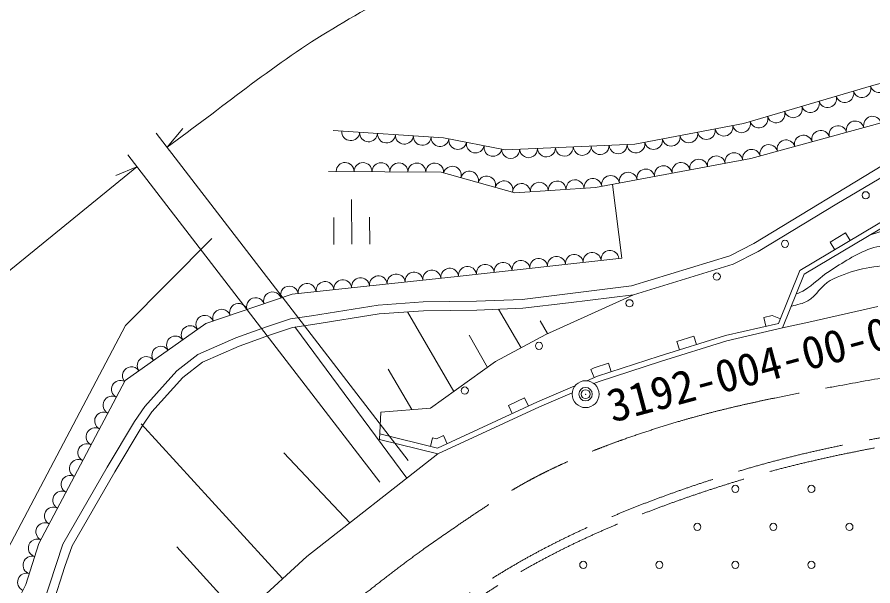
# Model space of a CAD drawing. Units: millimetres, scale not verified. Extents: x 40000 to 680003, y 20000 to 380002.
# Drawn here: x 100484 to 148236, y 284375 to 316110 of the extents above; entities that cross this region are included whole.
import ezdxf
from ezdxf.enums import TextEntityAlignment as Align

# ---------------------------------------------------------------- set-up
doc = ezdxf.new("R2010")
doc.units = ezdxf.units.MM
doc.header["$LTSCALE"] = 1000
doc.header["$PDMODE"] = 32
doc.header["$PDSIZE"] = 500
doc.linetypes.add('CHAIN', pattern=[18.5, 12, -1.5, 3.5, -1.5])
doc.linetypes.add('DASHED', pattern=[7.5, 6, -1.5])
for name, color, linetype, lineweight in [('M-BGD', 7, 'Continuous', 13), ('M-BGD-OTRS1', 7, 'DASHED', 13), ('M-BMK', 2, 'CHAIN', 13), ('M-BMK-SRVR', 3, 'Continuous', 13), ('M-STR-HTXT', 7, 'Continuous', 13)]:
    doc.layers.add(name, color=color, linetype=linetype, lineweight=lineweight)
doc.styles.add('ＭＳ ゴシック', font='')
doc.styles.get('ＭＳ ゴシック').set_extended_font_data('MS Gothic')

# ---------------------------------------------------------------- blocks, each defined once
blk = doc.blocks.new('仮想点')
at = {"color": 3, "linetype": 'Continuous', "lineweight": 13}
for radius in [1, 0.5]:
    blk.add_circle((0, 0), radius, dxfattribs=at)
at = {"color": 3}
blk.add_point((0, 0), dxfattribs=at)

msp = doc.modelspace()

# ---------------------------------------------------------------- linework, layer by layer
at = {"layer": 'M-BGD'}
for p, q in [((148159, 312281), (155613, 314334)), ((141018, 310183), (148159, 312281)), ((146222, 305700), (156936, 312025)), ((141592, 303470), (154987, 311616)), ((150078, 310585), (141419, 308219)), ((134947, 309023), (141018, 310183)), ((118120, 309782), (124279, 309380)), ((144168, 301968), (157429, 309907)), ((144409, 301763), (157531, 309619)), ((124279, 309380), (127716, 308710)), ((127716, 308710), (134947, 309023)), ((141419, 308219), (132760, 306612)), ((124146, 307461), (117852, 307505)), ((128252, 306300), (124146, 307461)), ((132760, 306612), (128252, 306300)), ((134225, 302666), (133701, 306775)), ((119157, 303436), (119146, 305936)), ((141836, 303033), (146222, 305700)), ((118150, 304932), (118157, 303432)), ((120150, 304940), (120157, 303440)), ((106532, 298900), (111352, 303765)), ((145849, 303557), (146707, 304071)), ((146707, 304071), (146964, 303642)), ((140254, 302788), (141592, 303470)), ((146106, 303128), (145849, 303557)), ((134769, 301114), (140254, 302788)), ((140442, 302323), (141836, 303033)), ((125031, 301639), (134225, 302666)), ((134874, 300623), (140442, 302323)), ((142974, 299023), (144168, 301968)), ((115836, 300657), (125031, 301639)), ((143193, 298766), (144409, 301763)), ((131194, 300665), (134769, 301114)), ((111015, 299006), (115836, 300657)), ((126125, 300256), (128659, 300362)), ((128659, 300362), (131194, 300665)), ((129979, 298404), (134874, 300623)), ((131256, 300169), (134874, 300623)), ((116908, 299448), (120628, 300044)), ((120628, 300044), (123135, 300230)), ((123135, 300230), (126125, 300256)), ((128699, 299863), (131254, 300169)), ((144658, 299083), (148521, 299970)), ((115736, 299275), (116908, 299448)), ((116984, 298954), (120686, 299547)), ((120686, 299547), (123155, 299730)), ((124856, 295229), (122265, 299664)), ((123155, 299730), (126138, 299756)), ((126138, 299756), (128699, 299863)), ((128608, 297661), (127354, 299807)), ((142149, 299347), (142608, 299453)), ((142608, 299453), (142611, 299459)), ((142611, 299459), (143075, 299271)), ((106507, 295837), (111015, 299006)), ((114404, 298835), (115736, 299275)), ((115852, 298787), (116984, 298954)), ((130081, 298460), (129666, 299170)), ((140007, 298345), (142974, 299023)), ((142260, 298860), (142149, 299347)), ((144658, 299083), (143193, 298766)), ((98899, 284438), (106532, 298900)), ((112680, 298212), (114404, 298835)), ((114567, 298363), (115852, 298787)), ((122235, 290380), (115978, 298828)), ((140085, 298055), (143193, 298766)), ((110576, 297293), (112680, 298212)), ((112866, 297748), (114567, 298363)), ((126735, 296569), (125700, 298356)), ((127182, 296887), (129979, 298404)), ((136302, 297184), (140007, 298345)), ((136393, 296899), (140085, 298055)), ((137292, 298018), (138246, 298317)), ((137441, 297541), (137292, 298018)), ((138246, 298317), (138395, 297840)), ((110834, 296860), (112866, 297748)), ((109389, 296368), (110576, 297293)), ((132865, 296069), (136302, 297184)), ((109731, 296001), (110834, 296860)), ((123551, 294298), (127182, 296887)), ((132689, 296537), (133479, 296793)), ((132970, 295787), (136393, 296899)), ((133479, 296793), (133633, 296318)), ((107613, 294392), (109389, 296368)), ((122501, 294208), (121186, 296459)), ((132281, 295820), (132865, 296069)), ((132492, 296453), (132689, 296537)), ((132688, 295993), (132492, 296453)), ((101687, 286731), (106507, 295837)), ((108006, 294082), (109731, 296001)), ((132671, 295660), (132970, 295787)), ((129517, 294640), (131611, 295534)), ((129639, 294366), (131457, 295142)), ((123938, 292051), (129517, 294640)), ((127898, 294440), (128805, 294861)), ((128805, 294861), (129016, 294407)), ((107032, 293551), (107613, 294392)), ((120784, 294060), (123551, 294298)), ((123968, 291735), (129639, 294366)), ((128109, 293987), (127898, 294440)), ((107453, 293281), (108006, 294082)), ((120709, 292549), (120784, 294060)), ((105513, 290999), (107032, 293551)), ((105944, 290746), (107453, 293281)), ((115296, 284778), (107410, 293419)), ((120724, 292855), (123938, 292051)), ((123888, 292579), (124270, 292757)), ((124270, 292757), (124480, 292303)), ((120709, 292549), (123968, 291735)), ((123548, 292149), (123669, 292634)), ((123669, 292634), (123888, 292579)), ((119045, 287887), (115373, 291804)), ((123968, 291735), (116657, 286020)), ((103028, 286704), (105513, 290999)), ((103554, 286614), (105944, 290746)), ((100972, 284455), (101687, 286731)), ((101290, 281350), (103028, 286704)), ((103151, 285464), (103554, 286614)), ((112964, 282650), (109395, 286559)), ((116657, 286020), (110527, 280426)), ((101730, 281086), (103151, 285464)), ((99812, 282134), (100972, 284455))]:
    msp.add_line(p, q, dxfattribs=at)
for centre in [(147836, 306169), (143331, 303460), (139526, 301634), (134656, 300143), (129604, 297769), (125464, 295273), (140562, 289788), (144805, 289788), (138441, 287666), (142683, 287666), (146926, 287666), (132077, 285545), (136319, 285545), (140562, 285545), (144805, 285545)]:
    msp.add_circle(centre, 200, dxfattribs=at)
for centre, radius, start, end in [((148590, 312400), 500, 195.5024, 15.4018), ((146668, 311843), 500, 196.3701, 16.3701), ((147628, 312125), 500, 196.3701, 16.3701), ((144750, 311280), 500, 196.3701, 16.3701), ((145709, 311561), 500, 196.3701, 16.3701), ((143790, 310998), 500, 196.3701, 16.3701), ((141871, 310434), 500, 196.3701, 16.3701), ((142831, 310716), 500, 196.3701, 16.3701), ((148218, 310077), 500, 15.2801, 195.2801), ((139927, 309975), 500, 190.823, 10.823), ((140909, 310162), 500, 190.7954, 15.1735), ((146289, 309550), 500, 15.2801, 195.2801), ((147254, 309813), 500, 15.2801, 195.2801), ((119099, 309718), 500, 176.2686, 356.2686), ((120097, 309653), 500, 176.2686, 356.2686), ((121095, 309588), 500, 176.2686, 356.2686), ((122093, 309522), 500, 176.2686, 356.2686), ((123091, 309457), 500, 176.2686, 356.2686), ((136980, 309411), 500, 190.823, 10.823), ((137963, 309599), 500, 190.823, 10.823), ((138945, 309787), 500, 190.823, 10.823), ((144360, 309023), 500, 15.2801, 195.2801), ((145325, 309286), 500, 15.2801, 195.2801), ((124088, 309392), 500, 176.1875, 351.8463), ((125074, 309225), 500, 168.9765, 348.9765), ((126055, 309034), 500, 168.9765, 348.9765), ((133019, 308939), 500, 182.4742, 2.4742), ((134018, 308983), 500, 182.4742, 2.4742), ((135016, 309036), 500, 183.6053, 10.8625), ((135998, 309224), 500, 190.823, 10.823), ((142431, 308496), 500, 15.2801, 195.2801), ((143395, 308759), 500, 15.2801, 195.2801), ((127037, 308843), 500, 168.9765, 348.9765), ((128025, 308721), 498, 176.9483, 2.8284), ((129023, 308767), 500, 182.4742, 2.4742), ((130022, 308810), 500, 182.4742, 2.4742), ((131021, 308853), 500, 182.4742, 2.4742), ((132020, 308896), 500, 182.4742, 2.4742), ((140484, 308046), 500, 10.5126, 190.5126), ((141466, 308232), 500, 15.2706, 190.984), ((138517, 307681), 500, 10.5126, 190.5126), ((139500, 307863), 500, 10.5126, 190.5126), ((118787, 307499), 500, 359.5937, 179.5936), ((119787, 307491), 500, 359.5937, 179.5936), ((120787, 307484), 500, 359.5937, 179.5936), ((121787, 307477), 500, 359.5937, 179.5936), ((122787, 307470), 500, 359.5937, 179.5936), ((123785, 307467), 498, 354.8025, 180.0665), ((124763, 307286), 500, 344.2192, 164.2192), ((135567, 307133), 500, 10.5126, 190.5126), ((136551, 307316), 500, 10.5126, 190.5126), ((137534, 307498), 500, 10.5126, 190.5126), ((125725, 307014), 500, 344.2192, 164.2192), ((126687, 306742), 500, 344.2192, 164.2192), ((132615, 306603), 500, 8.5649, 184.0162), ((133601, 306769), 500, 10.5126, 190.5126), ((134584, 306951), 500, 10.5126, 190.5126), ((127650, 306470), 500, 344.2192, 164.2192), ((128628, 306332), 497, 3.2486, 179.7798), ((129623, 306395), 500, 3.9646, 183.9647), ((130621, 306464), 500, 3.9646, 183.9647), ((131618, 306533), 500, 3.9646, 183.9647), ((130585, 302259), 500, 6.3707, 186.3707), ((131579, 302370), 500, 6.3707, 186.3707), ((132573, 302481), 500, 6.3707, 186.3707), ((133567, 302592), 500, 6.3707, 186.3707), ((126610, 301816), 500, 6.3707, 186.3707), ((127604, 301926), 500, 6.3707, 186.3707), ((128598, 302037), 500, 6.3707, 186.3707), ((129592, 302148), 500, 6.3707, 186.3707), ((122633, 301383), 500, 6.0959, 186.0959), ((123628, 301489), 500, 6.0959, 186.0959), ((124622, 301596), 500, 6.1448, 186.096), ((125616, 301705), 500, 6.3707, 186.3707), ((117662, 300852), 500, 6.0959, 186.0959), ((118656, 300958), 500, 6.0959, 186.0959), ((119650, 301065), 500, 6.0959, 186.0959), ((120645, 301171), 500, 6.0959, 186.0959), ((121639, 301277), 500, 6.0959, 186.0959), ((115679, 300605), 499, 10.1061, 199.113), ((116667, 300746), 500, 6.0959, 186.0959), ((113789, 299956), 500, 18.9111, 198.9111), ((114735, 300280), 500, 18.9111, 198.9111), ((112843, 299632), 500, 18.9111, 198.9111), ((110958, 298967), 499, 20.9955, 215.2433), ((111897, 299308), 500, 18.9111, 198.9111), ((110141, 298391), 500, 35.1061, 215.1061), ((109323, 297816), 500, 35.1061, 215.1061), ((108505, 297241), 500, 35.1061, 215.1061), ((107687, 296666), 500, 35.1061, 215.1061), ((106865, 296101), 498, 33.9296, 219.2979), ((106246, 295344), 500, 62.1027, 242.1027), ((105778, 294460), 500, 62.1027, 242.1027), ((105310, 293576), 500, 62.1027, 242.1027), ((104843, 292692), 500, 62.1027, 242.1027), ((104375, 291809), 500, 62.1027, 242.1027), ((103907, 290925), 500, 62.1027, 242.1027), ((103439, 290041), 500, 62.1027, 242.1027), ((102971, 289157), 500, 62.1027, 242.1027), ((102503, 288273), 500, 62.1027, 242.1027), ((102035, 287390), 500, 62.1027, 242.1027), ((101608, 286488), 499, 67.2595, 252.7775), ((101311, 285534), 500, 72.582, 252.582), ((101011, 284581), 499, 72.4903, 245.9265)]:
    msp.add_arc(centre, radius, start, end, dxfattribs=at)
for points, knots in [([(147999, 303912), (148297, 304026), (148607, 304109), (148901, 304232), (149457, 304466), (150007, 304722), (150528, 305026), (150951, 305273), (151269, 305718), (151738, 305859), (152042, 305950), (152378, 305783), (152690, 305839), (154223, 306116), (155524, 307180), (157034, 307565), (157673, 307728), (158340, 307763), (158998, 307803), (159493, 307833), (159997, 307724), (160486, 307803), (161270, 307930), (161962, 308439), (162748, 308557), (163271, 308635), (163822, 308386), (164335, 308517), (164742, 308622), (165029, 309011), (165426, 309152), (166302, 309464), (167265, 309438), (168183, 309588), (168924, 309710), (169673, 309795), (170405, 309965), (171171, 310144), (171888, 310530), (172666, 310640), (173406, 310745), (174163, 310562), (174908, 310620), (175837, 310692), (176749, 310909), (177666, 311076), (178767, 311277), (179842, 311654), (180959, 311731), (181639, 311778), (182321, 311577), (183002, 311612), (184240, 311675), (185493, 311826), (186672, 312207), (186953, 312298), (187189, 312499), (187465, 312604), (188265, 312906), (189098, 313144), (189945, 313258), (190541, 313339), (191150, 313237), (191750, 313278), (192635, 313339), (193553, 313320), (194389, 313616), (194579, 313683), (194710, 313880), (194905, 313933), (196002, 314233), (197179, 313896), (198317, 313873), (198899, 313862), (199493, 313714), (200062, 313834), (200169, 313856), (200261, 313926), (200360, 313973)], [0, 0, 0, 0, 1, 1, 1, 2, 2, 2, 3, 3, 3, 4, 4, 4, 5, 5, 5, 6, 6, 6, 7, 7, 7, 8, 8, 8, 9, 9, 9, 10, 10, 10, 11, 11, 11, 12, 12, 12, 13, 13, 13, 14, 14, 14, 15, 15, 15, 16, 16, 16, 17, 17, 17, 18, 18, 18, 19, 19, 19, 20, 20, 20, 21, 21, 21, 22, 22, 22, 23, 23, 23, 24, 24, 24, 25, 25, 25, 26, 26, 26, 26]), ([(143978, 300661), (144128, 300734), (144286, 300792), (144428, 300880), (144916, 301180), (145316, 301608), (145796, 301921), (146537, 302403), (147290, 302890), (148117, 303201), (148555, 303365), (149055, 303320), (149486, 303498), (149791, 303625), (150007, 303926), (150319, 304034), (150931, 304245), (151616, 304100), (152253, 304212), (153102, 304362), (153914, 304673), (154753, 304867), (155197, 304969), (155638, 305107), (156092, 305135), (156479, 305158), (156865, 305032), (157253, 305046), (157924, 305070), (158600, 305161), (159246, 305343), (159858, 305516), (160384, 305940), (161002, 306087), (161447, 306193), (161917, 306118), (162371, 306176), (162631, 306210), (162884, 306292), (163144, 306325), (163450, 306364), (163761, 306344), (164067, 306385), (164618, 306457), (165150, 306657), (165703, 306712), (165911, 306733), (166124, 306673), (166328, 306712), (166643, 306773), (166914, 306978), (167221, 307069), (167861, 307258), (168542, 307277), (169185, 307456), (170303, 307767), (171348, 308307), (172458, 308646), (173240, 308885), (174037, 309078), (174839, 309241), (176462, 309572), (178094, 309935), (179749, 310015), (180245, 310039), (180747, 309840), (181236, 309926), (181534, 309978), (181777, 310206), (182070, 310283), (183459, 310649), (184921, 310658), (186355, 310759), (186691, 310783), (187046, 310683), (187366, 310789), (187826, 310941), (188119, 311414), (188556, 311622), (189013, 311839), (189522, 311924), (190015, 312038), (190505, 312152), (191007, 312217), (191502, 312306), (192266, 312444), (193022, 312642), (193794, 312723), (194149, 312760), (194508, 312732), (194865, 312753), (195799, 312805), (196727, 312944), (197662, 312991), (198286, 313022), (198912, 313015), (199537, 313020), (199953, 313024), (200371, 313044), (200786, 313020), (201394, 312986), (201998, 312733), (202602, 312812), (202950, 312858), (203271, 313037), (203584, 313199), (203889, 313357), (204159, 313576), (204447, 313764)], [0, 0, 0, 0, 1, 1, 1, 2, 2, 2, 3, 3, 3, 4, 4, 4, 5, 5, 5, 6, 6, 6, 7, 7, 7, 8, 8, 8, 9, 9, 9, 10, 10, 10, 11, 11, 11, 12, 12, 12, 13, 13, 13, 14, 14, 14, 15, 15, 15, 16, 16, 16, 17, 17, 17, 18, 18, 18, 19, 19, 19, 20, 20, 20, 21, 21, 21, 22, 22, 22, 23, 23, 23, 24, 24, 24, 25, 25, 25, 26, 26, 26, 27, 27, 27, 28, 28, 28, 29, 29, 29, 30, 30, 30, 31, 31, 31, 32, 32, 32, 33, 33, 33, 34, 34, 34, 35, 35, 35, 36, 36, 36, 36]), ([(143713, 299980), (144011, 300079), (144335, 300119), (144606, 300277), (145091, 300561), (145362, 301140), (145856, 301408), (146848, 301946), (148004, 302180), (149129, 302271), (149745, 302321), (150370, 301961), (150974, 302092), (151321, 302168), (151575, 302476), (151896, 302628), (152538, 302931), (153213, 303160), (153890, 303372), (154545, 303576), (155199, 303849), (155884, 303878), (156487, 303903), (157073, 303490), (157669, 303580), (157932, 303620), (158127, 303865), (158383, 303937), (158719, 304032), (159082, 303963), (159425, 304027), (160277, 304183), (161061, 304663), (161924, 304741), (162530, 304795), (163133, 304521), (163740, 304562), (164767, 304632), (165744, 305034), (166745, 305276), (167668, 305500), (168576, 305799), (169512, 305961), (170102, 306062), (170701, 306095), (171298, 306139), (171902, 306184), (172524, 306085), (173113, 306228), (174109, 306471), (174941, 307173), (175910, 307508), (176508, 307715), (177125, 307893), (177755, 307954), (178664, 308043), (179589, 307700), (180492, 307835), (181107, 307928), (181643, 308319), (182248, 308460), (183162, 308674), (184128, 308586), (185045, 308788), (185698, 308931), (186294, 309284), (186950, 309412), (187359, 309493), (187788, 309432), (188199, 309502), (189030, 309641), (189880, 309794), (190639, 310156), (191126, 310389), (191456, 310889), (191949, 311109), (192597, 311398), (193323, 311519), (194032, 311555), (194570, 311582), (195101, 311342), (195639, 311376), (196433, 311427), (197174, 311812), (197960, 311942), (198628, 312052), (199306, 312146), (199983, 312120), (200586, 312097), (201168, 311881), (201768, 311823), (202450, 311756), (203145, 311656), (203822, 311763), (204113, 311809), (204363, 312020), (204655, 312061), (205275, 312148), (205903, 311948), (206529, 311942), (206996, 311937), (207461, 312006), (207928, 312001), (208872, 311992), (209817, 311932), (210755, 311823), (211804, 311700), (212824, 311337), (213879, 311287), (214277, 311268), (214689, 311259), (215070, 311376), (215278, 311441), (215447, 311595), (215635, 311704)], [0, 0, 0, 0, 1, 1, 1, 2, 2, 2, 3, 3, 3, 4, 4, 4, 5, 5, 5, 6, 6, 6, 7, 7, 7, 8, 8, 8, 9, 9, 9, 10, 10, 10, 11, 11, 11, 12, 12, 12, 13, 13, 13, 14, 14, 14, 15, 15, 15, 16, 16, 16, 17, 17, 17, 18, 18, 18, 19, 19, 19, 20, 20, 20, 21, 21, 21, 22, 22, 22, 23, 23, 23, 24, 24, 24, 25, 25, 25, 26, 26, 26, 27, 27, 27, 28, 28, 28, 29, 29, 29, 30, 30, 30, 31, 31, 31, 32, 32, 32, 33, 33, 33, 34, 34, 34, 35, 35, 35, 36, 36, 36, 37, 37, 37, 38, 38, 38, 38])]:
    msp.add_open_spline(points, degree=3, knots=knots, dxfattribs=at)
at = {"layer": 'M-BGD-OTRS1'}
for points, knots in [([(109755, 270432), (112671, 273107), (115432, 275961), (118504, 278455), (121855, 281174), (125249, 283910), (129028, 285994), (132754, 288049), (136781, 289571), (140854, 290804), (145580, 292236), (150494, 292982), (155368, 293775), (159513, 294449), (163705, 294784), (167874, 295288)], [0, 0, 0, 0, 1, 1, 1, 2, 2, 2, 3, 3, 3, 4, 4, 4, 5, 5, 5, 5]), ([(100352, 260642), (103601, 263784), (106807, 266970), (110097, 270068), (112969, 272773), (115757, 275580), (118820, 278066), (122147, 280767), (125518, 283483), (129271, 285553), (132967, 287591), (136960, 289100), (140999, 290324), (145704, 291749), (150596, 292492), (155448, 293281), (159584, 293953), (163769, 294288), (167929, 294791)], [0, 0, 0, 0, 1, 1, 1, 2, 2, 2, 3, 3, 3, 4, 4, 4, 5, 5, 5, 6, 6, 6, 6])]:
    msp.add_open_spline(points, degree=3, knots=knots, dxfattribs=at)
at = {"layer": 'M-BMK'}
msp.add_open_spline([(117152, 281806), (119395, 283514), (121562, 285325), (123881, 286928), (125824, 288272), (127774, 289638), (129890, 290690), (132300, 291887), (134857, 292794), (137438, 293556), (141116, 294642), (144914, 295281), (148686, 295967), (152250, 296614), (155838, 297130), (159432, 297574), (160987, 297765), (162543, 297943), (164100, 298111)], degree=3, knots=[0, 0, 0, 0, 1, 1, 1, 2, 2, 2, 3, 3, 3, 4, 4, 4, 5, 5, 5, 6, 6, 6, 6], dxfattribs=at)
at = {"layer": 'M-STR-HTXT'}
for p, q in [((122313, 291377), (108245, 309643)), ((108855, 308851), (109724, 309903)), ((120728, 290156), (106661, 308423)), ((107170, 307761), (66053, 274340)), ((107170, 307761), (105990, 307265))]:
    msp.add_line(p, q, dxfattribs=at)
msp.add_open_spline([(108855, 308851), (111835, 310994), (114657, 313374), (117794, 315279), (121032, 317244), (124414, 319009), (127937, 320400), (131149, 321669), (134520, 322510), (137879, 323313), (143212, 324587), (148602, 325700), (154048, 326326), (157777, 326754), (161544, 326733), (165296, 326828), (170751, 326966), (176211, 327057), (181666, 326928), (186056, 326824), (190454, 326680), (194822, 326225), (202061, 325472), (209206, 323993), (216398, 322878)], degree=3, knots=[0, 0, 0, 0, 1, 1, 1, 2, 2, 2, 3, 3, 3, 4, 4, 4, 5, 5, 5, 6, 6, 6, 7, 7, 7, 8, 8, 8, 8], dxfattribs=at)

# ---------------------------------------------------------------- block references
at = {"layer": 'M-BMK-SRVR', "xscale": 750.0033, "yscale": 750.0033}
msp.add_blockref('仮想点', (132204, 295072), dxfattribs=at)

# ---------------------------------------------------------------- texts
at = {"layer": 'M-BMK-SRVR', "style": 'ＭＳ ゴシック'}
msp.add_text('3192-004-00-01', height=1833, rotation=15, dxfattribs=at).set_placement((133836, 292948), align=Align.BOTTOM_LEFT)

doc.saveas('drawing.dxf')
